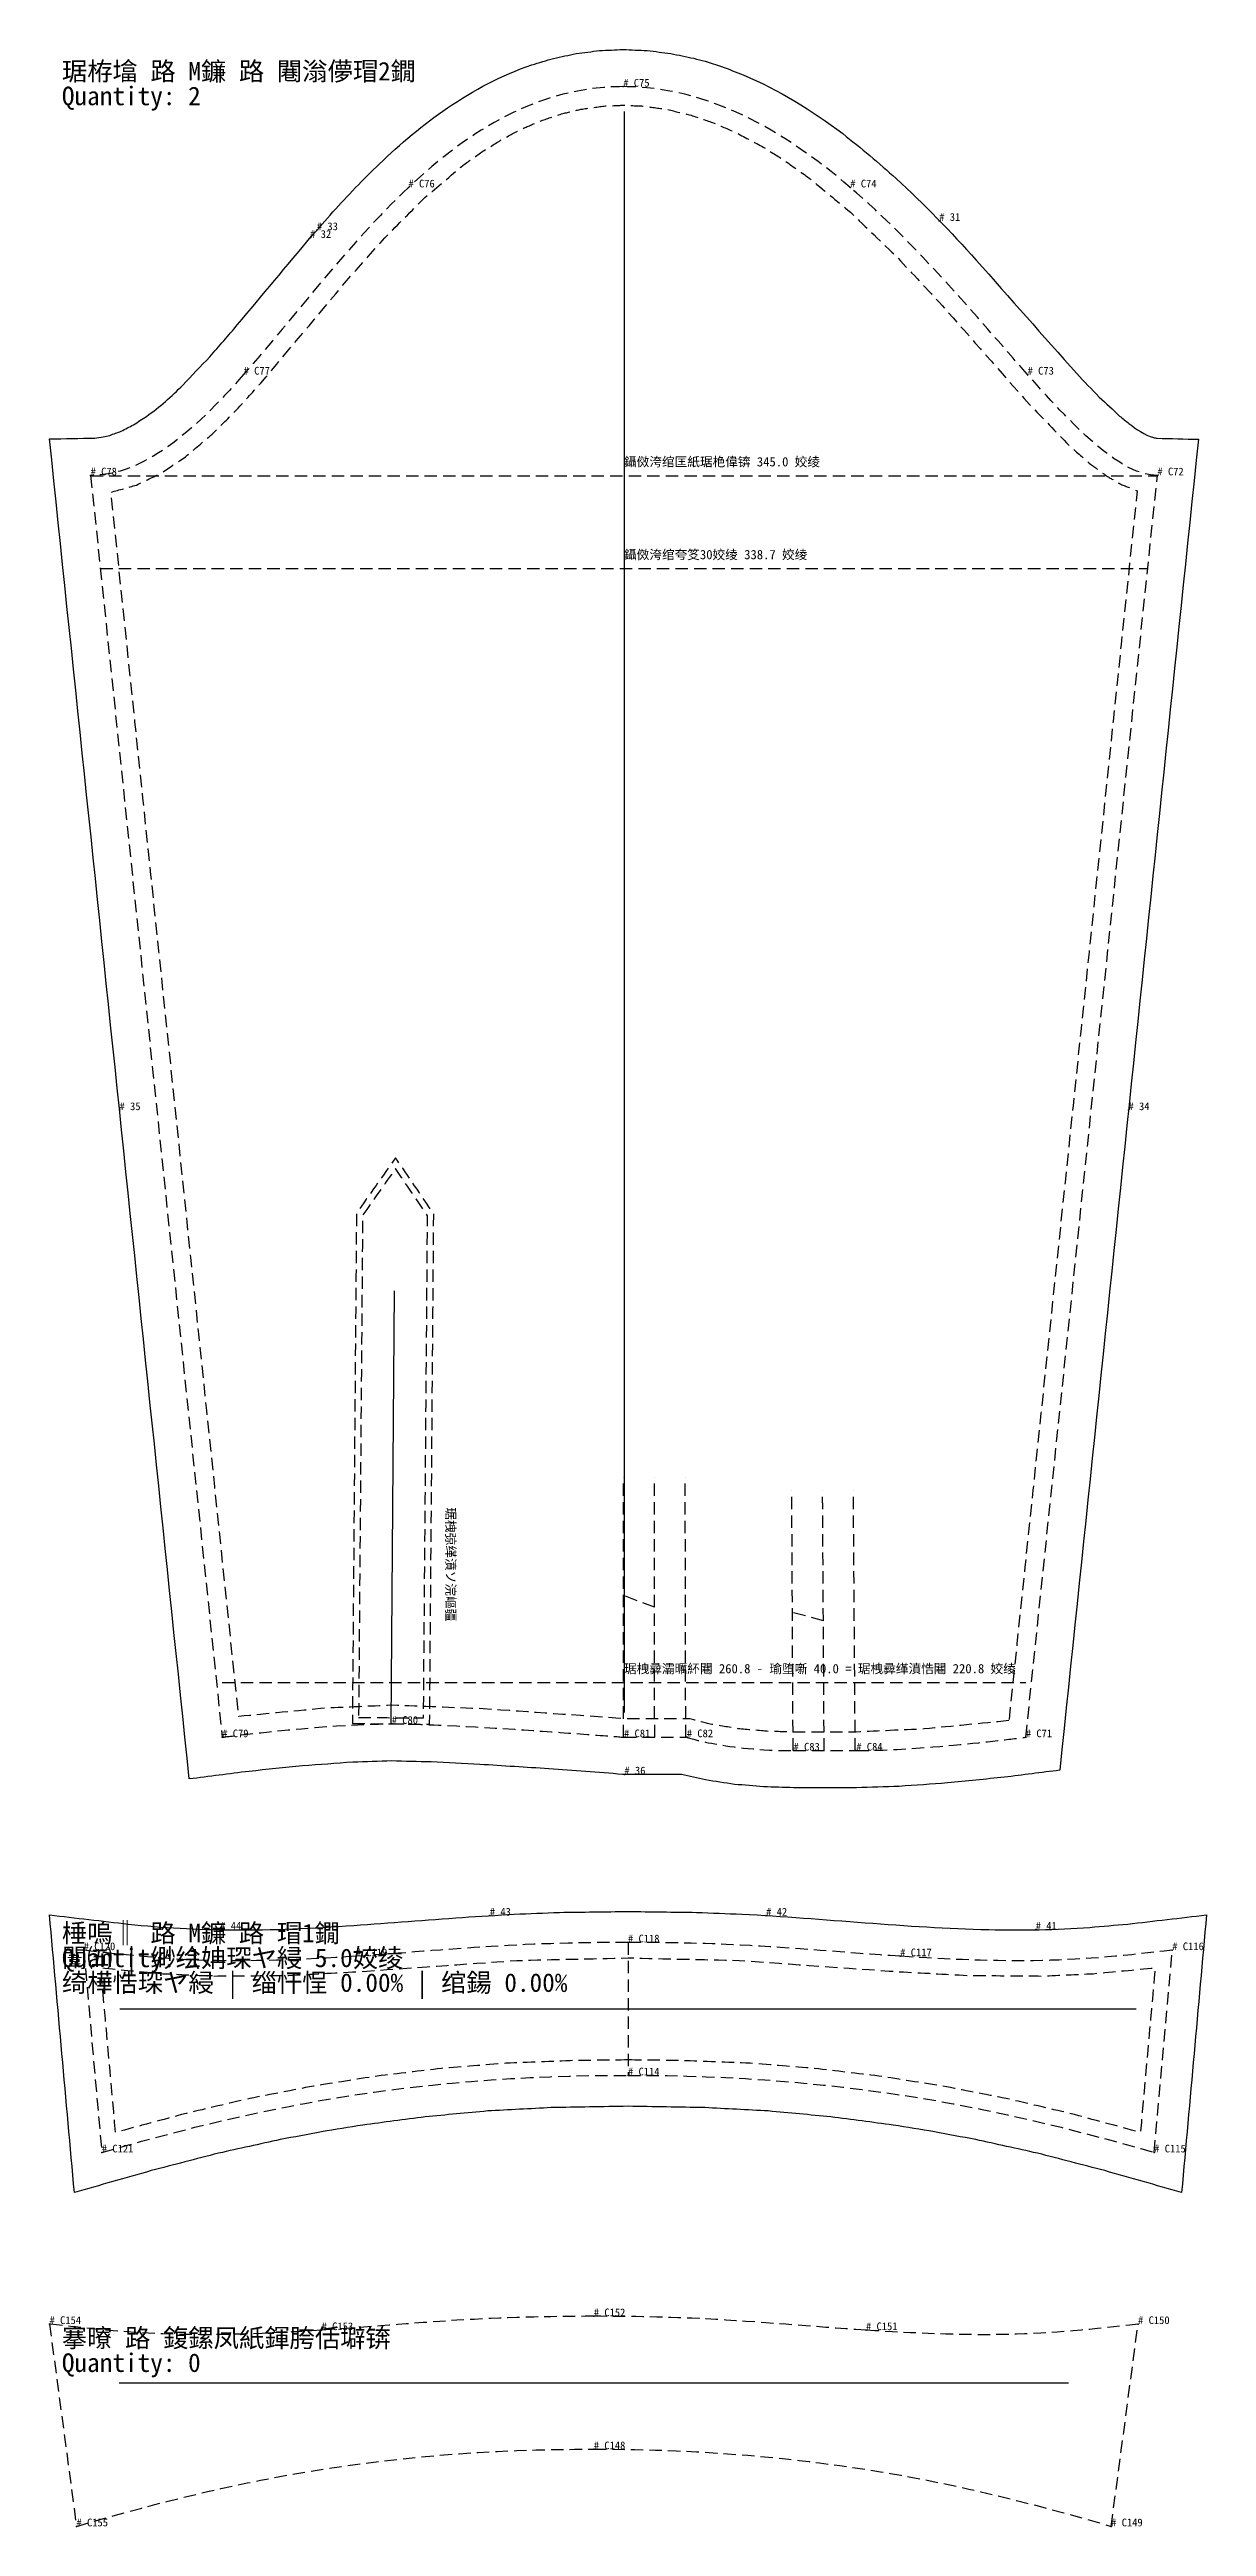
# Model space of a CAD drawing. Header units: millimetres. Extents: x 0 to 1565, y -2981 to 101.
# Drawn here: x 25 to 399, y -2342 to -1542 of the extents above; entities that cross this region are included whole.
import ezdxf

# ---------------------------------------------------------------- set-up
doc = ezdxf.new("R2010")
doc.units = ezdxf.units.MM
doc.linetypes.add('DASHED', pattern=[6, 4, -2])
for name, color, linetype in [('1', 7, 'CONTINUOUS'), ('11', 7, 'CONTINUOUS'), ('14', 7, 'DASHED'), ('15', 7, 'CONTINUOUS'), ('2', 7, 'CONTINUOUS'), ('4', 7, 'CONTINUOUS'), ('7', 7, 'CONTINUOUS'), ('8', 7, 'DASHED')]:
    doc.layers.add(name, color=color, linetype=linetype)
doc.styles.get("Standard").update_dxf_attribs({"font": 'simsun.ttf'})

# ---------------------------------------------------------------- blocks, each defined once
blk = doc.blocks.new('simon-sleeve')
at = {"layer": '1'}
blk.add_open_spline([(351.683803, -2097.901285), (366.64815266666665, -1954.475942666667), (381.61250233333334, -1811.0506003333335), (396.57685200000003, -1667.6252580000003), (392.10600066666666, -1667.5133366666669), (387.63514933333335, -1667.4014153333335), (383.16429800000003, -1667.289494), (382.792651, -1667.222706666667), (382.42100400000004, -1667.1559193333335), (382.049357, -1667.089132), (379.0934568588532, -1666.177668916747), (376.4912087402512, -1664.3547846087583), (374.048583, -1662.5179640000001), (373.0611416666667, -1661.7181120000002), (372.07370033333336, -1660.9182600000001), (371.08625900000004, -1660.118408), (368.8887176666667, -1658.0790356666669), (366.6911763333334, -1656.0396633333335), (364.49363500000004, -1654.000291), (362.056845, -1651.4635356666668), (359.620055, -1648.9267803333335), (357.183265, -1646.3900250000002), (346.34977000000003, -1634.1634263333335), (335.516275, -1621.9368276666669), (324.68278, -1609.7102290000003), (316.4797606101332, -1600.53844731123), (307.8480299562219, -1591.6790106039534), (298.80257900000004, -1583.335432), (295.98148933333334, -1580.8488996666667), (293.16039966666665, -1578.3623673333334), (290.33931, -1575.875835), (287.40173300000004, -1573.5252436666667), (284.464156, -1571.1746523333336), (281.52657899999997, -1568.8240610000003), (271.58726918109414, -1561.246050126976), (260.85249012746795, -1554.735618476647), (249.355267, -1549.8077560000002), (247.02359366666667, -1548.9145760000001), (244.69192033333334, -1548.021396), (242.36024700000002, -1547.128216), (240.56914066666667, -1546.561776666667), (238.77803433333332, -1545.9953373333335), (236.986928, -1545.4288980000001), (235.772918, -1545.1042220000002), (234.558908, -1544.7795460000002), (233.344898, -1544.45487), (230.870357, -1543.941554666667), (228.395816, -1543.4282393333335), (225.921275, -1542.9149240000002), (223.38797233333335, -1542.5960830000001), (220.85466966666667, -1542.2772420000001), (218.321367, -1541.958401), (215.73494433333335, -1541.849013666667), (213.14852166666668, -1541.7396263333335), (210.56209900000002, -1541.630239), (207.984937, -1541.7399566666668), (205.40777500000002, -1541.8496743333335), (202.830613, -1541.9593920000002), (200.32448, -1542.2804126666667), (197.81834700000002, -1542.6014333333335), (195.312214, -1542.9224540000002), (192.88240833333333, -1543.4410466666668), (190.45260266666668, -1543.9596393333336), (188.022797, -1544.4782320000002), (185.67301066666667, -1545.1790973333334), (183.32322433333334, -1545.8799626666669), (180.97343800000002, -1546.580828), (171.2674039734033, -1549.8762295527897), (162.16579704431223, -1554.7366561349472), (153.708167, -1560.4955820000002), (145.79412135526673, -1565.8843731769462), (138.47952147957693, -1572.1090967779287), (131.55544700000002, -1578.707088), (126.39898672072863, -1583.620709273131), (121.43690573373841, -1588.856864834032), (116.65688, -1594.134195), (114.31936566666667, -1596.7873796666668), (111.98185133333334, -1599.4405643333334), (109.64433700000001, -1602.0937490000001), (101.71012766666666, -1611.5850533333335), (93.77591833333335, -1621.0763576666668), (85.84170900000001, -1630.5676620000002), (82.82876166666667, -1634.0416400000001), (79.81581433333332, -1637.5156180000001), (76.80286699999999, -1640.9895960000001), (73.91143566666665, -1644.0313516666668), (71.02000433333333, -1647.0731073333334), (68.12857300000002, -1650.1148630000002), (64.53714805300058, -1653.7809394275614), (60.540827980434244, -1657.2377806676732), (56.36173500000001, -1660.2156610000002), (54.96087700000001, -1661.1263680000002), (53.56001900000001, -1662.0370750000002), (52.15916100000001, -1662.9477820000002), (50.836381999999986, -1663.62974), (49.51360300000002, -1664.3116980000002), (48.19082399999999, -1664.993656), (46.952972999999986, -1665.451452666667), (45.71512199999998, -1665.9092493333335), (44.477271, -1666.367046), (43.77248233333333, -1666.5403030000002), (43.067693666666656, -1666.7135600000001), (42.36290500000001, -1666.886817), (41.45460666666665, -1667.007757), (40.54630833333334, -1667.128697), (39.63801000000001, -1667.2496370000001), (34.75867333333332, -1667.3392990000002), (29.87933666666666, -1667.428961), (25, -1667.5186230000002), (40.06630633333333, -1811.9211630000002), (55.13261266666669, -1956.323703), (70.19891900000002, -2100.726243), (76.64542833333334, -2099.9053550000003), (83.09193766666667, -2099.084467), (89.538447, -2098.2635790000004), (95.29131799999999, -2097.6717596666667), (101.044189, -2097.0799403333335), (106.79706, -2096.4881210000003), (112.23662666666667, -2096.089535), (117.67619333333334, -2095.6909490000003), (123.11576000000001, -2095.292363), (127.30185433333334, -2095.1652473333334), (131.48794866666668, -2095.0381316666667), (135.674043, -2094.911016), (139.90688833333334, -2095.014467), (144.13973366666667, -2095.117918), (148.372579, -2095.2213690000003), (153.65034066666666, -2095.4846270000003), (158.92810233333333, -2095.747885), (164.20586400000002, -2096.011143), (171.632001, -2096.4889396666667), (179.058138, -2096.9667363333338), (186.484275, -2097.4445330000003), (194.42582133333335, -2098.039995666667), (202.36736766666667, -2098.6354583333336), (210.30891400000002, -2099.2309210000003), (216.64906, -2099.2309210000003), (222.989206, -2099.2309210000003), (229.329352, -2099.2309210000003), (231.94101333333333, -2099.835312666667), (234.55267466666666, -2100.4397043333333), (237.164336, -2101.044096), (240.272212, -2101.518343), (243.380088, -2101.9925900000003), (246.487964, -2102.466837), (249.64223966666668, -2102.7389786666668), (252.79651533333333, -2103.0111203333336), (255.950791, -2103.283262), (259.16288333333335, -2103.3724816666668), (262.37497566666667, -2103.4617013333336), (265.587068, -2103.550921), (272.37085233333335, -2103.550921), (279.15463666666665, -2103.550921), (285.938421, -2103.550921), (290.54525266666667, -2103.412287), (295.15208433333333, -2103.273653), (299.758916, -2103.1350190000003), (304.98152400000004, -2102.7603373333336), (310.204132, -2102.385655666667), (315.42674, -2102.0109740000003), (321.5492066666667, -2101.3925123333333), (327.67167333333333, -2100.774050666667), (333.79413999999997, -2100.155589), (339.75736100000006, -2099.4041543333333), (345.72058200000004, -2098.6527196666666), (351.683803, -2097.901285)], degree=3, knots=[0, 0, 0, 0, 1, 1, 1, 2, 2, 2, 3, 3, 3, 4, 4, 4, 5, 5, 5, 6, 6, 6, 7, 7, 7, 8, 8, 8, 9, 9, 9, 10, 10, 10, 11, 11, 11, 12, 12, 12, 13, 13, 13, 14, 14, 14, 15, 15, 15, 16, 16, 16, 17, 17, 17, 18, 18, 18, 19, 19, 19, 20, 20, 20, 21, 21, 21, 22, 22, 22, 23, 23, 23, 24, 24, 24, 25, 25, 25, 26, 26, 26, 27, 27, 27, 28, 28, 28, 29, 29, 29, 30, 30, 30, 31, 31, 31, 32, 32, 32, 33, 33, 33, 34, 34, 34, 35, 35, 35, 36, 36, 36, 37, 37, 37, 38, 38, 38, 39, 39, 39, 40, 40, 40, 41, 41, 41, 42, 42, 42, 43, 43, 43, 44, 44, 44, 45, 45, 45, 46, 46, 46, 47, 47, 47, 48, 48, 48, 49, 49, 49, 50, 50, 50, 51, 51, 51, 52, 52, 52, 53, 53, 53, 54, 54, 54, 55, 55, 55, 55], dxfattribs=at)
at = {"layer": '11'}
blk.add_line((135.4382941270174, -2082.910921), (136.562194, -1942.9109210000001), dxfattribs=at)
at = {"layer": '14'}
for p, q in [((38.29398879278281, -1679.2965000000002), (80.8560164137009, -2087.2309210000003)), ((340.7319615862991, -2087.2309210000003), (383.2939887927829, -1679.2965000000002)), ((210.793989, -2087.2309210000003), (231.09679721660925, -2087.2309210000003)), ((265.61157118484493, -2091.550921), (285.9143794014542, -2091.550921))]:
    blk.add_line(p, q, dxfattribs=at)
for points, knots in [([(335.2595, -2081.862587), (349.0864876666667, -1949.3382563333334), (362.91347533333334, -1816.8139256666668), (376.740463, -1684.2895950000002), (374.99574500000006, -1683.5886726666668), (373.251027, -1682.8877503333335), (371.506309, -1682.186828), (369.950369, -1681.2809180000002), (368.39442900000006, -1680.3750080000002), (366.838489, -1679.4690980000003), (364.982615, -1678.1013520000001), (363.12674100000004, -1676.7336060000002), (361.270867, -1675.36586), (359.07800066666664, -1673.4326523333334), (356.8851343333333, -1671.4994446666667), (354.692268, -1669.5662370000002), (350.44529066666666, -1665.1817856666669), (346.1983133333333, -1660.7973343333335), (341.95133599999997, -1656.4128830000002), (332.53133, -1645.7411103333334), (323.11132399999997, -1635.0693376666668), (313.691318, -1624.3975650000002), (308.8891, -1619.2421553333336), (304.086882, -1614.0867456666667), (299.284664, -1608.931336), (294.19555866666667, -1604.029391), (289.1064533333333, -1599.1274460000002), (284.01734799999997, -1594.2255010000001), (279.565519, -1590.542183), (275.11369, -1586.8588650000002), (270.661861, -1583.175547), (267.90364, -1581.2144126666667), (265.145419, -1579.2532783333336), (262.387198, -1577.2921440000002), (260.04142833333333, -1575.8310760000002), (257.69565866666665, -1574.370008), (255.34988900000002, -1572.9089400000003), (252.48087700000002, -1571.3919403333334), (249.611865, -1569.8749406666668), (246.742853, -1568.3579410000002), (244.30850733333335, -1567.31184), (241.87416166666668, -1566.2657390000002), (239.439816, -1565.219638), (236.96634500000002, -1564.3899713333335), (234.492874, -1563.5603046666668), (232.019403, -1562.7306380000002), (229.50559433333333, -1562.1336883333336), (226.99178566666666, -1561.536738666667), (224.477977, -1560.9397890000002), (221.92052133333334, -1560.591672666667), (219.36306566666667, -1560.2435563333336), (216.80561, -1559.8954400000002), (214.72448733333334, -1559.8073806666669), (212.64336466666668, -1559.7193213333335), (210.562242, -1559.631262), (208.49629566666667, -1559.719156), (206.43034933333334, -1559.8070500000001), (204.364403, -1559.8949440000001), (201.86550966666667, -1560.2414716666667), (199.36661633333333, -1560.5879993333335), (196.867723, -1560.9345270000001), (194.92797233333334, -1561.3898796666667), (192.98822166666667, -1561.8452323333336), (191.048471, -1562.3005850000002), (188.689491, -1563.0786846666667), (186.330511, -1563.8567843333335), (183.971531, -1564.634884), (182.13196233333332, -1565.414710666667), (180.29239366666667, -1566.1945373333335), (178.45282500000002, -1566.9743640000002), (176.207956, -1568.1325510000001), (173.963087, -1569.2907380000001), (171.718218, -1570.4489250000001), (169.53011800000002, -1571.795454), (167.342018, -1573.1419830000002), (165.153918, -1574.4885120000001), (163.0195, -1576.0058440000003), (160.885082, -1577.5231760000001), (158.750664, -1579.040508), (154.63286533333334, -1582.5124063333335), (150.51506666666668, -1585.9843046666667), (146.397268, -1589.4562030000002), (142.07980166666667, -1593.7891733333336), (137.76233533333334, -1598.1221436666667), (133.444869, -1602.455114), (129.317848, -1607.1135383333335), (125.190827, -1611.7719626666667), (121.063806, -1616.430387), (111.81436433333333, -1627.4537663333335), (102.56492266666667, -1638.4771456666667), (93.315481, -1649.5005250000002), (90.52723566666667, -1652.5607173333335), (87.73899033333335, -1655.6209096666669), (84.95074500000001, -1658.6811020000002), (82.49426333333335, -1661.1146763333336), (80.03778166666666, -1663.5482506666667), (77.5813, -1665.981825), (74.72007366666665, -1668.4083266666669), (71.85884733333333, -1670.8348283333335), (68.99762100000001, -1673.26133), (66.41082833333334, -1675.0048703333334), (63.824035666666674, -1676.7484106666668), (61.23724300000001, -1678.4919510000002), (58.53572833333334, -1679.8029760000002), (55.83421366666667, -1681.1140010000001), (53.132699, -1682.4250260000001), (50.38600733333334, -1683.1906646666669), (47.639315666666675, -1683.9563033333334), (44.89262400000001, -1684.7219420000001), (58.65830033333333, -1816.6586370000002), (72.42397666666668, -1948.595332), (86.189653, -2080.532027), (95.57422733333334, -2079.6262743333336), (104.95880166666667, -2078.7205216666666), (114.343376, -2077.814769), (121.45337599999999, -2077.5134706666668), (128.563376, -2077.2121723333335), (135.67337600000002, -2076.910874), (145.528575, -2077.2875193333334), (155.38377400000002, -2077.6641646666667), (165.23897300000002, -2078.04081), (180.504595, -2079.1041803333337), (195.770217, -2080.167550666667), (211.035839, -2081.2309210000003), (218.05263733333334, -2081.2309210000003), (225.06943566666666, -2081.2309210000003), (232.086234, -2081.2309210000003), (234.277374, -2081.8158753333337), (236.468514, -2082.400829666667), (238.65965400000002, -2082.985784), (241.66075800000002, -2083.4829606666667), (244.661862, -2083.9801373333335), (247.662966, -2084.477314), (250.7623966666667, -2084.7553786666667), (253.86182733333334, -2085.0334433333337), (256.961258, -2085.3115080000002), (259.8487796666667, -2085.3913123333336), (262.73630133333336, -2085.4711166666666), (265.623823, -2085.550921), (272.383335, -2085.550921), (279.142847, -2085.550921), (285.902359, -2085.550921), (293.2320496666667, -2085.2226473333335), (300.5617403333333, -2084.894373666667), (307.891431, -2084.5661), (317.0141206666667, -2083.664929), (326.1368103333333, -2082.763758), (335.2595, -2081.862587)], [0, 0, 0, 0, 1, 1, 1, 2, 2, 2, 3, 3, 3, 4, 4, 4, 5, 5, 5, 6, 6, 6, 7, 7, 7, 8, 8, 8, 9, 9, 9, 10, 10, 10, 11, 11, 11, 12, 12, 12, 13, 13, 13, 14, 14, 14, 15, 15, 15, 16, 16, 16, 17, 17, 17, 18, 18, 18, 19, 19, 19, 20, 20, 20, 21, 21, 21, 22, 22, 22, 23, 23, 23, 24, 24, 24, 25, 25, 25, 26, 26, 26, 27, 27, 27, 28, 28, 28, 29, 29, 29, 30, 30, 30, 31, 31, 31, 32, 32, 32, 33, 33, 33, 34, 34, 34, 35, 35, 35, 36, 36, 36, 37, 37, 37, 38, 38, 38, 39, 39, 39, 40, 40, 40, 41, 41, 41, 42, 42, 42, 43, 43, 43, 44, 44, 44, 45, 45, 45, 46, 46, 46, 47, 47, 47, 48, 48, 48, 49, 49, 49, 49]), ([(124.95468764979123, -2080.826695668933), (125.3891898611719, -2026.7023817014779), (125.82369207255257, -1972.5780677340226), (126.25819428393325, -1918.4537537665674), (129.7985405997771, -1913.4420127553128), (133.338886915621, -1908.4302717440582), (136.87923323146487, -1903.4185307328037), (140.33866136385785, -1908.4864649270103), (143.79808949625087, -1913.5543991212169), (147.25751762864385, -1918.6223333154235), (146.82301541726318, -1972.7466472828787), (146.3885132058825, -2026.8709612503337), (145.95401099450183, -2080.995275217789), (138.95423654626495, -2080.939082034837), (131.9544620980281, -2080.882888851885), (124.95468764979123, -2080.826695668933)], [0, 0, 0, 0, 1, 1, 1, 2, 2, 2, 3, 3, 3, 4, 4, 4, 5, 5, 5, 5])]:
    blk.add_open_spline(points, degree=3, knots=knots, dxfattribs=at)
for points in [[(210.562194, -1553.6309211337486), (183.3346519123122, -1553.6309211337486), (160.86016636696604, -1567.5937632299988), (141.08122428761888, -1586.2108860249991)], [(283.97093196129265, -1586.2108860249991), (262.2195207651645, -1567.5937632299988), (237.7897360876878, -1553.6309211337486), (210.562194, -1553.6309211337486)], [(141.08122428761888, -1586.2108860249991), (121.30228220827172, -1604.8280088199992), (104.21888359492357, -1628.0994123137496), (87.77351537123177, -1646.7165351087497)], [(341.3094290344948, -1646.7165351087497), (324.79538087220067, -1628.0994123137496), (305.7223431574209, -1604.8280088199992), (283.97093196129265, -1586.2108860249991)], [(87.77351537123177, -1646.7165351087497), (71.32814714753997, -1665.33365790375), (55.52080931350454, -1679.2965000000002), (38.29398879278281, -1679.2965000000002)], [(383.2939887927829, -1679.2965000000002), (371.7785358065974, -1679.2965000000002), (357.823477196789, -1665.33365790375), (341.3094290344948, -1646.7165351087497)], [(80.8560164137009, -2087.2309210000003), (80.8560164137009, -2087.2309210000003), (113.74656572460785, -2082.910921), (135.67359859854582, -2082.910921)], [(135.67359859854582, -2082.910921), (157.6006314724838, -2082.910921), (210.793989, -2087.2309210000003), (210.793989, -2087.2309210000003)], [(231.09679721660925, -2087.2309210000003), (231.09679721660925, -2087.2309210000003), (243.68453831090696, -2091.550921), (265.61157118484493, -2091.550921)], [(285.9143794014542, -2091.550921), (307.84141227539214, -2091.550921), (340.7319615862991, -2087.2309210000003), (340.7319615862991, -2087.2309210000003)]]:
    blk.add_open_spline(points, degree=3, dxfattribs=at)
at = {"layer": '2'}
for p in [(210.562194, -1553.6309211337486), (141.08122428761888, -1586.2108860249991), (283.97093196129265, -1586.2108860249991), (87.77351537123177, -1646.7165351087497), (341.3094290344948, -1646.7165351087497), (38.29398879278281, -1679.2965000000002), (383.2939887927829, -1679.2965000000002), (80.8560164137009, -2087.2309210000003), (135.67359859854582, -2082.910921), (210.793989, -2087.2309210000003), (231.09679721660925, -2087.2309210000003), (340.7319615862991, -2087.2309210000003), (265.61157118484493, -2091.550921), (285.9143794014542, -2091.550921)]:
    blk.add_point(p, dxfattribs=at)
at = {"layer": '4'}
for p in [(111.463002, -1600.0294820000001, 3), (312.747071, -1597.0083670000001, 3), (109.285105, -1602.5234810000002, 3), (47.639790000000005, -1884.508976, 3), (373.948189, -1884.508976, 3), (210.918609, -2099.2309210000003, 3)]:
    blk.add_point(p, dxfattribs=at)
at = {"layer": '7'}
blk.add_line((210.788426, -1561.6398110267653), (210.78842600000002, -2079.2309210000003), dxfattribs=at)
at = {"layer": '8'}
for p, q in [((38.304422339311344, -1679.3965), (383.28355524635595, -1679.3965)), ((41.43448629786988, -1709.3965), (380.1534913182754, -1709.3965)), ((210.66700352847155, -2087.2309210000003), (210.66900091912433, -2003.230921)), ((220.71008863677616, -2087.2309210000003), (220.62591546064527, -2003.230921)), ((230.7531737450808, -2087.2309210000003), (230.58283000216625, -2003.230921)), ((265.4869217133165, -2091.550921), (265.0487180013484, -2007.550921)), ((275.5276708216211, -2091.550921), (275.0079684410685, -2007.550921)), ((285.5684209299257, -2091.550921), (284.96721988078855, -2007.550921)), ((220.668002, -2045.230921), (209.45704211060874, -2040.951390843726)), ((275.26782000000003, -2049.550921), (263.6627335727095, -2046.4977310263632)), ((80.8560164137009, -2069.550921), (340.7319615862991, -2069.550921))]:
    blk.add_line(p, q, dxfattribs=at)
blk.add_open_spline([(122.93869689802298, -2082.810576030443), (123.38022683538861, -2027.8108445444468), (123.82175677275426, -1972.8111130584505), (124.2632867101199, -1917.8113815724541), (128.47798470517213, -1911.8450232257226), (132.69268270022437, -1905.878664878991), (136.9073806952766, -1899.9123065322594), (141.02574751955396, -1905.9455615253626), (145.14411434383135, -1911.9788165184655), (149.2624811681087, -1918.0120715115686), (148.82095123074305, -1973.0118029975647), (148.37942129337742, -2028.011534483561), (147.9378913560118, -2083.0112659695574), (139.6048265366822, -2082.944369323186), (131.2717617173526, -2082.8774726768143), (122.93869689802298, -2082.810576030443)], degree=3, knots=[0, 0, 0, 0, 1, 1, 1, 2, 2, 2, 3, 3, 3, 4, 4, 4, 5, 5, 5, 5], dxfattribs=at)
at = {"layer": '1'}
blk.add_text('Quantity: 2', height=6, dxfattribs=at).set_placement((29, -1559.630239))
at = {"layer": '15'}
blk.add_text('琚栫墖 路 M鐮 路 闀滃儚瑁2鐗', height=6, dxfattribs=at).set_placement((29, -1551.630239))
at = {"layer": '2'}
for s, p in [('# C75', (210.562194, -1553.6309211337486)), ('# C76', (141.08122428761888, -1586.2108860249991)), ('# C74', (283.97093196129265, -1586.2108860249991)), ('# C77', (87.77351537123177, -1646.7165351087497)), ('# C73', (341.3094290344948, -1646.7165351087497)), ('# C78', (38.29398879278281, -1679.2965000000002)), ('# C72', (383.2939887927829, -1679.2965000000002)), ('# C80', (135.67359859854582, -2082.910921)), ('# C79', (80.8560164137009, -2087.2309210000003)), ('# C81', (210.793989, -2087.2309210000003)), ('# C82', (231.09679721660925, -2087.2309210000003)), ('# C83', (265.61157118484493, -2091.550921)), ('# C84', (285.9143794014542, -2091.550921)), ('# C71', (340.7319615862991, -2087.2309210000003))]:
    blk.add_text(s, height=2.5, dxfattribs=at).set_placement(p)
at = {"layer": '4'}
for s, p in [('# 32', (109.285105, -1602.5234810000002)), ('# 33', (111.463002, -1600.0294820000001)), ('# 31', (312.747071, -1597.0083670000001)), ('# 35', (47.639790000000005, -1884.508976)), ('# 34', (373.948189, -1884.508976)), ('# 36', (210.918609, -2099.2309210000003))]:
    blk.add_text(s, height=2.5, dxfattribs=at).set_placement(p)
at = {"layer": '8'}
for s, p in [('鑷傚洿绾匡紙琚栬偉锛 345.0 姣绫', (210.79398879283366, -1676.3965)), ('鑷傚洿绾夸笅30姣绫 338.7 姣绫', (210.79398880807267, -1706.3965)), ('琚栧彛灞曞紑闀 260.8 - 瑜堕噺 40.0 = 琚栧彛缂濆悎闀 220.8 姣绫', (210.793989, -2066.550921))]:
    blk.add_text(s, height=3, dxfattribs=at).set_placement(p)
blk.add_text('琚栧弶缂濆ソ浣嶇疆', height=3, rotation=-90, dxfattribs=at).set_placement((153.2624811681087, -2012.9109210000001))
blk = doc.blocks.new('simon-collar_FUSE')
at = {"layer": '1'}
blk.add_open_spline([(212.08087, -2206.551115), (220.35058233333334, -2206.6909313333335), (228.62029466666667, -2206.830747666667), (236.890007, -2206.970564), (243.747999, -2207.3334223333336), (250.60599100000002, -2207.6962806666666), (257.463983, -2208.059139), (264.20239433333336, -2208.6878503333332), (270.9408056666667, -2209.3165616666665), (277.679217, -2209.9452730000003), (284.40477366666664, -2210.8338616666665), (291.13033033333335, -2211.722450333333), (297.855887, -2212.611039), (302.292595, -2213.3362190000003), (306.729303, -2214.061399), (311.166011, -2214.786579), (315.624162, -2215.6267113333333), (320.082313, -2216.4668436666666), (324.540464, -2217.306976), (331.197137, -2218.7731753333333), (337.85381, -2220.2393746666667), (344.510483, -2221.705574), (351.76987233333335, -2223.5842706666667), (359.0292616666667, -2225.4629673333334), (366.288651, -2227.341664), (374.56720333333334, -2229.701763), (382.84575566666666, -2232.061862), (391.12430800000004, -2234.421961), (393.803452, -2204.5023126666665), (396.482596, -2174.5826643333335), (399.16174, -2144.663016), (390.67313033333335, -2145.655384), (382.1845206666667, -2146.647752), (373.695911, -2147.64012), (369.603243, -2147.9941363333332), (365.510575, -2148.348152666667), (361.417907, -2148.702169), (350.5445940677006, -2149.484907858121), (339.6266687101172, -2149.669844492239), (328.73, -2149.418755), (302.0413217603866, -2148.8037737753725), (275.4915726211044, -2145.7854316067583), (248.842385, -2144.4185310000003), (243.98552433333333, -2144.2293026666666), (239.12866366666668, -2144.0400743333335), (234.271803, -2143.8508460000003), (226.87482533333335, -2143.750871), (219.47784766666666, -2143.650896), (212.08087, -2143.550921), (204.68389233333335, -2143.650896), (197.28691466666666, -2143.750871), (189.889937, -2143.8508460000003), (185.03307633333333, -2144.0400743333335), (180.17621566666668, -2144.2293026666666), (175.319355, -2144.4185310000003), (169.73398500000002, -2144.764909666667), (164.148615, -2145.1112883333335), (158.563245, -2145.457667), (146.84365066666666, -2146.3262296666667), (135.12405633333333, -2147.194792333333), (123.40446200000001, -2148.0633550000002), (110.29494591300649, -2148.977510572579), (97.15036626838295, -2149.5995671261985), (84.00544400000001, -2149.51098), (72.80969465165086, -2149.4355288683646), (61.599417804244126, -2148.8315800358537), (50.465829000000014, -2147.64012), (41.97721933333332, -2146.647752), (33.48860966666666, -2145.655384), (25, -2144.663016), (27.679144000000008, -2174.5826643333335), (30.358288000000016, -2204.5023126666665), (33.037431999999995, -2234.421961), (41.31598433333332, -2232.061862), (49.59453666666667, -2229.701763), (57.87308899999999, -2227.341664), (65.13247833333332, -2225.4629673333334), (72.39186766666666, -2223.5842706666667), (79.65125700000002, -2221.705574), (86.30793, -2220.2393746666667), (92.96460300000001, -2218.7731753333333), (99.62127600000001, -2217.306976), (104.079427, -2216.4668436666666), (108.537578, -2215.6267113333333), (112.99572900000001, -2214.786579), (117.432437, -2214.061399), (121.869145, -2213.3362190000003), (126.305853, -2212.611039), (133.03140966666666, -2211.722450333333), (139.75696633333334, -2210.8338616666665), (146.48252300000001, -2209.9452730000003), (153.22093433333333, -2209.3165616666665), (159.95934566666665, -2208.6878503333332), (166.697757, -2208.059139), (173.555749, -2207.6962806666666), (180.41374100000002, -2207.3334223333336), (187.271733, -2206.970564), (195.54144533333334, -2206.830747666667), (203.81115766666667, -2206.6909313333335), (212.08087, -2206.551115)], degree=3, knots=[0, 0, 0, 0, 1, 1, 1, 2, 2, 2, 3, 3, 3, 4, 4, 4, 5, 5, 5, 6, 6, 6, 7, 7, 7, 8, 8, 8, 9, 9, 9, 10, 10, 10, 11, 11, 11, 12, 12, 12, 13, 13, 13, 14, 14, 14, 15, 15, 15, 16, 16, 16, 17, 17, 17, 18, 18, 18, 19, 19, 19, 20, 20, 20, 21, 21, 21, 22, 22, 22, 23, 23, 23, 24, 24, 24, 25, 25, 25, 26, 26, 26, 27, 27, 27, 28, 28, 28, 29, 29, 29, 30, 30, 30, 31, 31, 31, 32, 32, 32, 33, 33, 33, 33], dxfattribs=at)
at = {"layer": '14'}
for p, q in [((36.061178524046625, -2156.067023110743), (41.91683708334833, -2221.460759229343)), ((382.24490291665165, -2221.460759229343), (388.1005614759534, -2156.067023110743))]:
    blk.add_line(p, q, dxfattribs=at)
for points, knots in [([(212.08087, -2153.550995), (197.30948417622926, -2153.6079194437093), (182.55755248966, -2153.948170676451), (167.81247089615636, -2154.8627240262003), (153.21291211566538, -2155.768251425482), (138.6442255952611, -2157.102192229532), (124.04742778599807, -2158.0426629116055)], [0, 0, 0, 0, 1, 1, 1, 2, 2, 2, 2]), ([(300.1143122140019, -2158.0426629116055), (282.84545144180555, -2156.9300313960307), (265.61481619635686, -2155.298368920376), (248.33080497275805, -2154.405603508341), (236.25643625056912, -2153.7819300665756), (224.16944234764915, -2153.5975806937417), (212.08087, -2153.550995)], [0, 0, 0, 0, 1, 1, 1, 2, 2, 2, 2]), ([(124.04742778599807, -2158.0426629116055), (106.94500708727901, -2159.1445707046573), (89.83455913035755, -2159.9208497264412), (72.69636838027083, -2159.261041968414), (60.4344178474193, -2158.7889658777635), (48.238659942342906, -2157.5332129378694), (36.061178524046625, -2156.067023110743)], [0, 0, 0, 0, 1, 1, 1, 2, 2, 2, 2]), ([(212.08087, -2191.550935), (217.84159, -2191.6190083333336), (223.60231000000002, -2191.687081666667), (229.36303, -2191.755155), (236.78114633333334, -2192.048763333333), (244.19926266666667, -2192.3423716666666), (251.617379, -2192.63598), (258.5566523333333, -2193.191406666667), (265.49592566666666, -2193.7468333333336), (272.435199, -2194.30226), (279.354637, -2195.127974666667), (286.27407500000004, -2195.9536893333334), (293.193513, -2196.779404), (300.05038666666667, -2197.8572753333333), (306.90726033333334, -2198.9351466666667), (313.764134, -2200.013018), (320.625132, -2201.349378666667), (327.48613, -2202.6857393333335), (334.347128, -2204.0221), (341.23436733333335, -2205.6289993333335), (348.12160666666665, -2207.235898666667), (355.008846, -2208.842798), (362.6075186666667, -2210.8898373333336), (370.2061913333333, -2212.9368766666666), (377.804864, -2214.983916), (379.39323333333334, -2197.2456196666667), (380.9816026666667, -2179.5073233333333), (382.569972, -2161.7690270000003), (375.8741846666667, -2162.400958333333), (369.17839733333335, -2163.0328896666665), (362.48261, -2163.664821), (357.0641076666667, -2163.9176406666666), (351.6456053333333, -2164.1704603333333), (346.227103, -2164.42328), (338.1205836666667, -2164.357442), (330.01406433333335, -2164.291604), (321.907545, -2164.225766), (314.535973, -2163.827949666667), (307.164401, -2163.4301333333333), (299.792829, -2163.032317), (282.5535576666667, -2161.821258), (265.31428633333337, -2160.610199), (248.075015, -2159.39914), (236.07696666666666, -2159.1164373333336), (224.07891833333335, -2158.8337346666667), (212.08087, -2158.551032), (200.08282166666666, -2158.8337346666667), (188.08477333333335, -2159.1164373333336), (176.086725, -2159.39914), (158.84745366666667, -2160.610199), (141.60818233333333, -2161.821258), (124.36891100000001, -2163.032317), (116.99733900000001, -2163.4301333333333), (109.62576700000001, -2163.827949666667), (102.25419500000001, -2164.225766), (94.14767566666666, -2164.291604), (86.04115633333333, -2164.357442), (77.93463700000001, -2164.42328), (72.51613466666669, -2164.1704603333333), (67.09763233333337, -2163.9176406666666), (61.679130000000015, -2163.664821), (54.98334266666666, -2163.0328896666665), (48.28755533333333, -2162.400958333333), (41.591768, -2161.7690270000003), (43.180137333333334, -2179.5073233333333), (44.76850666666667, -2197.2456196666667), (46.356876, -2214.983916), (53.95554866666666, -2212.9368766666666), (61.554221333333345, -2210.889837333333), (69.152894, -2208.842798), (76.04013333333333, -2207.235898666667), (82.92737266666668, -2205.6289993333335), (89.81461200000001, -2204.0221), (96.67561, -2202.6857393333335), (103.53660800000002, -2201.349378666667), (110.39760600000001, -2200.013018), (117.25447966666667, -2198.9351466666667), (124.11135333333334, -2197.8572753333333), (130.968227, -2196.779404), (137.887665, -2195.9536893333334), (144.80710299999998, -2195.127974666667), (151.726541, -2194.30226), (158.66581433333334, -2193.7468333333336), (165.60508766666666, -2193.191406666667), (172.544361, -2192.63598), (179.96247733333334, -2192.3423716666666), (187.38059366666667, -2192.048763333333), (194.79871, -2191.755155), (200.55943, -2191.687081666667), (206.32015, -2191.6190083333336), (212.08087, -2191.550935)], [0, 0, 0, 0, 1, 1, 1, 2, 2, 2, 3, 3, 3, 4, 4, 4, 5, 5, 5, 6, 6, 6, 7, 7, 7, 8, 8, 8, 9, 9, 9, 10, 10, 10, 11, 11, 11, 12, 12, 12, 13, 13, 13, 14, 14, 14, 15, 15, 15, 16, 16, 16, 17, 17, 17, 18, 18, 18, 19, 19, 19, 20, 20, 20, 21, 21, 21, 22, 22, 22, 23, 23, 23, 24, 24, 24, 25, 25, 25, 26, 26, 26, 27, 27, 27, 28, 28, 28, 29, 29, 29, 30, 30, 30, 30]), ([(388.1005614759534, -2156.067023110743), (374.14741450946804, -2157.7470061413824), (360.17274177899765, -2159.1117024455802), (346.11403342552023, -2159.42440284669), (330.75698971443694, -2159.765981433256), (315.43529300772656, -2159.0297926537164), (300.1143122140019, -2158.0426629116055)], [0, 0, 0, 0, 1, 1, 1, 2, 2, 2, 2]), ([(41.91683708334833, -2221.460759229343), (64.78424642916008, -2214.8799056622283), (87.81654135212145, -2209.061061125628), (111.26364699497513, -2204.9375385284266), (144.55050232715234, -2199.083549458614), (178.28663658987912, -2196.3855111616135), (212.08087, -2196.550995)], [0, 0, 0, 0, 1, 1, 1, 2, 2, 2, 2]), ([(212.08087, -2196.550995), (245.87510341012094, -2196.3855111616135), (279.6112376728476, -2199.083549458614), (312.89809300502486, -2204.9375385284266), (336.34519864787853, -2209.061061125628), (359.3774935708399, -2214.8799056622283), (382.24490291665165, -2221.460759229343)], [0, 0, 0, 0, 1, 1, 1, 2, 2, 2, 2])]:
    blk.add_open_spline(points, degree=3, knots=knots, dxfattribs=at)
at = {"layer": '2'}
for p in [(212.08087, -2153.550995), (36.061178524046625, -2156.067023110743), (124.04742778599807, -2158.0426629116055), (300.1143122140019, -2158.0426629116055), (388.1005614759534, -2156.067023110743), (212.08087, -2196.550995), (41.91683708334833, -2221.460759229343), (382.24490291665165, -2221.460759229343)]:
    blk.add_point(p, dxfattribs=at)
at = {"layer": '4'}
for p in [(167.402823, -2144.909477, 3), (256.758917, -2144.909477, 3), (80.219122, -2149.426809, 3), (343.94261800000004, -2149.426809, 3)]:
    blk.add_point(p, dxfattribs=at)
at = {"layer": '7'}
blk.add_line((47.72108049877289, -2175.050995), (376.4406595012271, -2175.050995), dxfattribs=at)
at = {"layer": '8'}
blk.add_line((212.08087, -2153.550995), (212.08087, -2196.550995), dxfattribs=at)
at = {"layer": '1'}
blk.add_text('Quantity: 1', height=6, dxfattribs=at).set_placement((29, -2161.550921))
at = {"layer": '15'}
for s, p in [('棰嗚‖ 路 M鐮 路 瑁1鐗', (29, -2153.550921)), ('闈㈤ | 缈绘姌琛ヤ綅 5.0姣绫', (29, -2161.550921)), ('绮樺悎琛ヤ綅 | 缁忓悜 0.00% | 绾鍚 0.00%', (29, -2169.550921))]:
    blk.add_text(s, height=6, dxfattribs=at).set_placement(p)
at = {"layer": '2'}
for s, p in [('# C120', (36.061178524046625, -2156.067023110743)), ('# C118', (212.08087, -2153.550995)), ('# C116', (388.1005614759534, -2156.067023110743)), ('# C119', (124.04742778599807, -2158.0426629116055)), ('# C117', (300.1143122140019, -2158.0426629116055)), ('# C114', (212.08087, -2196.550995)), ('# C121', (41.91683708334833, -2221.460759229343)), ('# C115', (382.24490291665165, -2221.460759229343))]:
    blk.add_text(s, height=2.5, dxfattribs=at).set_placement(p)
at = {"layer": '4'}
for s, p in [('# 43', (167.402823, -2144.909477)), ('# 42', (256.758917, -2144.909477)), ('# 44', (80.219122, -2149.426809)), ('# 41', (343.94261800000004, -2149.426809))]:
    blk.add_text(s, height=2.5, dxfattribs=at).set_placement(p)
blk = doc.blocks.new('simon-collar-under_NET')
at = {"layer": '14'}
for p, q in [((25, -2276.937989110743), (33.71287101487792, -2342.3317252293427)), ((368.32651193702884, -2342.3317252293427), (377.03938295190676, -2276.937989110743))]:
    blk.add_line(p, q, dxfattribs=at)
for points in [[(112.98624926195144, -2278.9136289116054), (95.88382856323238, -2280.0155367046573), (78.77338060631092, -2280.791815726441), (61.6351898562242, -2280.1320079684137), (49.37323932337267, -2279.6599318777635), (37.17748141829628, -2278.4041789378693), (25, -2276.937989110743)], [(201.01969147595338, -2274.421961), (186.24830565218264, -2274.4788854437093), (171.49637396561337, -2274.819136676451), (156.75129237210973, -2275.7336900262003), (142.15173359161875, -2276.639217425482), (127.58304707121448, -2277.973158229532), (112.98624926195144, -2278.9136289116054)], [(289.0531336899553, -2278.9136289116054), (271.7842729177589, -2277.8009973960307), (254.5536376723102, -2276.169334920376), (237.26962644871142, -2275.276569508341), (225.1952577265225, -2274.6528960665755), (213.10826382360253, -2274.4685466937417), (201.01969147595338, -2274.421961)], [(377.03938295190676, -2276.937989110743), (363.08623598542135, -2278.6179721413823), (349.111563254951, -2279.98266844558), (335.05285490147355, -2280.29536884669), (319.6958111903904, -2280.636947433256), (304.37411448367993, -2279.9007586537164), (289.0531336899553, -2278.9136289116054)], [(33.71287101487792, -2342.3317252293427), (56.18840663175649, -2335.753186505471), (78.8311878196124, -2329.93393899798), (101.89528345873299, -2325.8085045284265), (134.61274263540622, -2319.9563897975668), (167.78639524175455, -2317.2564447915397), (201.01969147595338, -2317.421961)], [(201.01969147595338, -2317.421961), (236.5319603816594, -2317.245094520621), (271.9610958918853, -2320.3637996367206), (306.84231406445525, -2327.0493745314966), (327.6133909173958, -2331.0305024054846), (348.03737284228623, -2336.393139849934), (368.32651193702884, -2342.3317252293427)]]:
    blk.add_open_spline(points, degree=3, knots=[0, 0, 0, 0, 1, 1, 1, 2, 2, 2, 2], dxfattribs=at)
at = {"layer": '2'}
for p in [(25, -2276.937989110743), (112.98624926195144, -2278.9136289116054), (201.01969147595338, -2274.421961), (289.0531336899553, -2278.9136289116054), (377.03938295190676, -2276.937989110743), (201.01969147595338, -2317.421961), (33.71287101487792, -2342.3317252293427), (368.32651193702884, -2342.3317252293427)]:
    blk.add_point(p, dxfattribs=at)
at = {"layer": '7'}
blk.add_line((47.52936914509951, -2295.921961), (354.51001380680725, -2295.921961), dxfattribs=at)
at = {"layer": '1'}
blk.add_text('Quantity: 0', height=6, dxfattribs=at).set_placement((29, -2292.421961))
at = {"layer": '15'}
blk.add_text('搴曢 路 鍑鏍凤紙鍕胯佸壀锛', height=6, dxfattribs=at).set_placement((29, -2284.421961))
at = {"layer": '2'}
for s, p in [('# C152', (201.01969147595338, -2274.421961)), ('# C154', (25, -2276.937989110743)), ('# C153', (112.98624926195144, -2278.9136289116054)), ('# C151', (289.0531336899553, -2278.9136289116054)), ('# C150', (377.03938295190676, -2276.937989110743)), ('# C148', (201.01969147595338, -2317.421961)), ('# C155', (33.71287101487792, -2342.3317252293427)), ('# C149', (368.32651193702884, -2342.3317252293427))]:
    blk.add_text(s, height=2.5, dxfattribs=at).set_placement(p)

msp = doc.modelspace()

# ---------------------------------------------------------------- block references
for name in ['simon-sleeve', 'simon-collar_FUSE', 'simon-collar-under_NET']:
    msp.add_blockref(name, (0, 0))

doc.saveas('drawing.dxf')
